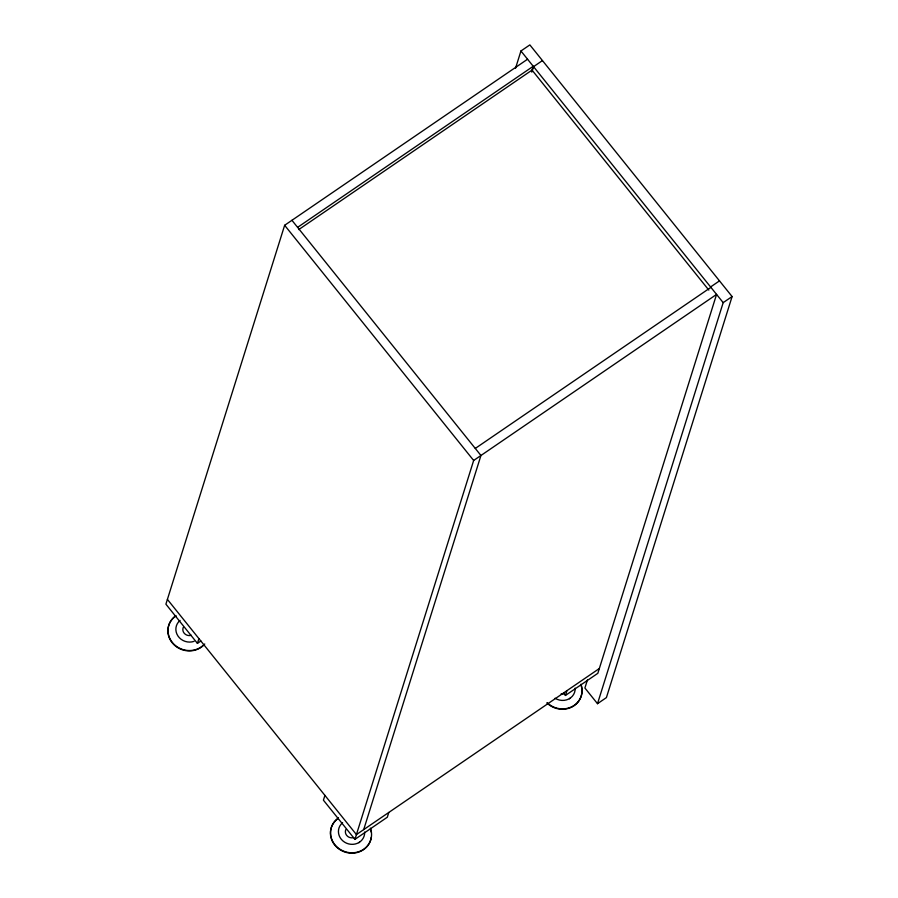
<?xml version="1.0" encoding="UTF-8"?>
<svg xmlns="http://www.w3.org/2000/svg" width="898" height="898" viewBox="0 0 898 898"><rect width="100%" height="100%" fill="white"/><g stroke="black" fill="none" stroke-linecap="round" stroke-linejoin="round"><path stroke-width="1.35" d="M527.564 59.223L284.644 225.286L165.906 604.174L197.414 643.372L200.883 641.004M197.414 643.372L198.907 638.601M515.497 68.371L520.941 50.984L529.854 44.9L732.095 296.553L606.408 697.6L597.507 703.695L584.901 688.014L587.415 679.988M531.56 71.615L533.232 66.272L297.608 227.351M531.874 72.02L533.547 66.665L542.448 60.581M324.908 795.392L323.415 800.174L354.923 839.372L387.307 817.225L388.8 812.454M354.923 839.372L473.661 460.472L716.57 294.409L597.832 673.309L565.437 695.445L563.697 693.267M363.701 829.606L480.946 455.488L291.94 220.302M565.437 695.445L566.941 690.674M597.507 703.695L723.182 302.637L732.095 296.553M358.919 842.717L359.604 842.111M569.444 698.801L570.129 698.184M298.72 229.596L532.031 70.1L708.825 290.088M710.587 286.967L719.489 280.872M475.278 448.439L710.902 287.36M599.325 668.527L356.416 834.59L167.41 599.404M520.941 50.984L723.182 302.637M284.644 225.286L473.661 460.472M191.252 635.268A6.196 5.714 17.4 0 1 185.156 634.145L184.045 633.023A6.196 5.714 17.4 0 1 183.349 627.275M204.026 644.573A20.654 19.049 17.4 0 1 173.628 643.911A20.654 19.049 17.4 0 1 175.907 615.68M204.755 644.001A20.654 19.049 17.4 0 1 173.976 644.742A20.654 19.049 17.4 0 1 175.795 616.039M194.091 641.34A13.223 12.19 17.4 0 1 177.961 635.997A13.223 12.19 17.4 0 1 180.06 620.439M353.79 837.531A6.196 5.714 17.4 0 1 347.706 836.408L346.594 835.286A6.196 5.714 17.4 0 1 345.887 829.539M370.436 828.169A20.654 19.049 17.4 0 1 359.851 851.315A20.654 19.049 17.4 0 1 333.585 842.919A20.654 19.049 17.4 0 1 338.456 817.943M371.301 837.239A20.654 19.049 17.4 0 1 340.802 850.215A20.654 19.049 17.4 0 1 338.344 818.303M370.728 829.763A20.654 19.049 17.4 0 1 371.267 832.233M364.655 832.031A13.223 12.19 17.4 0 1 346.594 843.222A13.223 12.19 17.4 0 1 342.609 822.703M564.314 693.604A6.196 5.714 17.4 0 1 561.149 693.806M580.961 684.254A20.654 19.049 17.4 0 1 572.531 706.389A20.654 19.049 17.4 0 1 547.163 702.719M580.849 684.613A20.654 19.049 17.4 0 1 572.419 706.748A20.654 19.049 17.4 0 1 547.05 703.089M575.169 688.104A13.223 12.19 17.4 0 1 568.703 699.026A13.223 12.19 17.4 0 1 555.076 698.24"/></g></svg>
